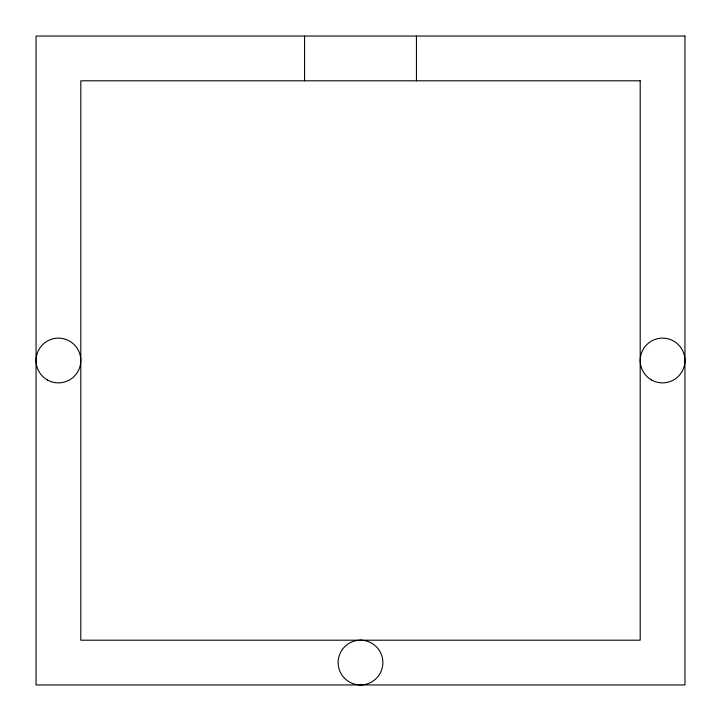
<?xml version="1.0" encoding="UTF-8"?>
<svg xmlns="http://www.w3.org/2000/svg" width="721" height="721" viewBox="0 0 721 721"><rect width="100%" height="100%" fill="white"/><g stroke="black" fill="none" stroke-linecap="round" stroke-linejoin="round"><path stroke-width="1.08" d="M416.441 36.05L416.441 80.806M304.559 36.05L304.559 80.806M360.5 640.194L359.842 640.212A22.378 22.378 0 0 0 338.131 662.905A22.378 22.378 0 0 0 360.5 684.95L361.158 684.941A22.378 22.378 0 0 0 382.869 662.248A22.378 22.378 0 0 0 360.5 640.194M684.95 36.05L36.05 36.05L36.05 684.95L684.95 684.95L684.95 36.05M640.194 80.806L80.806 80.806L80.806 640.194L640.194 640.194L640.194 80.806M47.235 379.877A22.378 22.378 0 0 0 80.806 360.5A22.378 22.378 0 0 0 47.235 341.123A22.378 22.378 0 0 0 47.235 379.877M651.387 379.877A22.378 22.378 0 0 0 684.95 360.5A22.378 22.378 0 0 0 651.387 341.123A22.378 22.378 0 0 0 651.387 379.877"/></g></svg>
